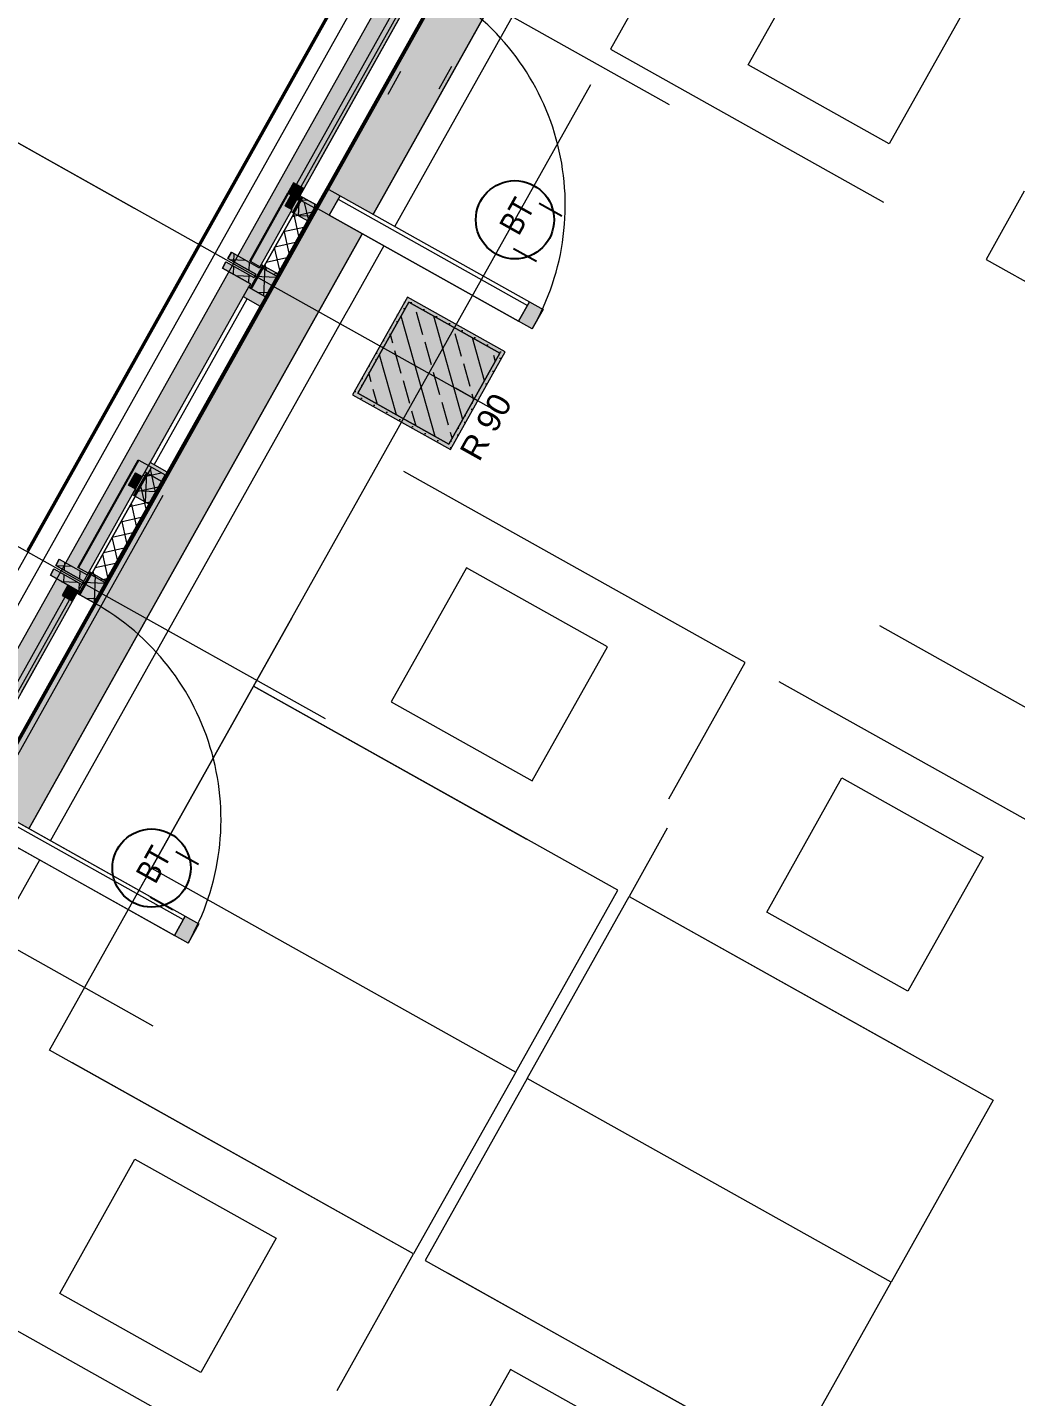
# Model space of a CAD drawing. Header units: metres. Extents: x -36 to 59, y 39 to 183.
# Drawn here: x -10.52 to -6.73, y 137.83 to 143.08 of the extents above; entities that cross this region are included whole.
import ezdxf

# ---------------------------------------------------------------- set-up
doc = ezdxf.new("R2010")
doc.units = ezdxf.units.M
doc.header["$MEASUREMENT"] = 0
for name, pattern in [('Achse', [0.0023, 0.0015, -0.0008]), ('Punktlinie', [0.0035, 0, -0.0035]), ('Strichlinie_ eng', [0.0023, 0.0015, -0.0008]), ('Strichpunktlinie', [0.006703, 0.003528, -0.001764, 0, -0.001411]), ('Wipeout_Contour', [1, 0, -1])]:
    doc.linetypes.add(name, pattern=pattern)
for name, color, linetype in [('00  Raster', 7, 'Continuous'), ('00  Raster Ausbau', 7, 'Continuous'), ('10  Decken', 7, 'Continuous'), ('10  Fassade', 7, 'Continuous'), ('10  Fassade_Deckschraffur', 7, 'Continuous'), ('10  Fassade_Schnittschraffur', 7, 'Continuous'), ('10  Stützen', 7, 'Continuous'), ('10  Stützen_Schnittschraffur', 7, 'Continuous'), ('10  Wand Massiv_Deckschraffur', 7, 'Continuous'), ('10  Wand Massiv_Fenster', 7, 'Continuous'), ('20  Absturzsicherung', 7, 'Continuous'), ('20  Möbel', 7, 'Continuous'), ('20  TGA - Revi+BT', 7, 'Continuous'), ('40  Text Brandschutz', 7, 'Continuous'), ('Neubau_20  Boden Aufbauten', 7, 'Continuous'), ('Neubau_20  Decke Abhangdecke', 7, 'Continuous'), ('Neubau_20  Möbel', 7, 'Continuous'), ('Neubau_20  TGA - Revi+BT', 7, 'Continuous')]:
    doc.layers.add(name, color=color, linetype=linetype)
doc.styles.add('ERSTELLTER_STIL_1', font='')
doc.styles.add('ERSTELLTER_STIL_3', font='')
doc.styles.get('ERSTELLTER_STIL_1').set_extended_font_data('Arial')
doc.styles.get('ERSTELLTER_STIL_3').set_extended_font_data('Arial Narrow')
pattern_1 = [(102.605446, (0, 0), (0.048794801, 0.0109118), []), (192.605446, (0, 0), (-0.0109118, 0.048794801), [])]
pattern_2 = [(87.605446, (0, 0), (-0.059947608, 0.002506841), []), (177.605446, (0, 0), (0.002506841, 0.059947608), [])]

msp = doc.modelspace()

# ---------------------------------------------------------------- linework, layer by layer
at = {"layer": 'Neubau_20  Boden Aufbauten', "color": 7, "linetype": 'Continuous', "lineweight": 13, "ltscale": 1000, "flags": 128}
msp.add_lwpolyline([(-8.3577, 128.9862), (-8.096, 128.8395), (7.1144, 155.9862), (4.0389, 157.7094), (4.6255, 158.7563), (1.6945, 160.3985), (1.6556, 160.3291), (1.3067, 160.5246), (1.3908, 160.6747), (1.1415, 160.8144), (-12.0312, 137.3031), (-11.7825, 137.1637), (-11.7642, 137.1964), (-5.6705, 133.7822)], close=True, dxfattribs=at)

# ---------------------------------------------------------------- next in the draw order: wipeouts: each hides what was drawn before it
at = {"color": 254, "linetype": 'Wipeout_Contour', "lineweight": 0, "ltscale": 578.896248}
msp.add_wipeout([(1.5068, 161.8649), (-18.3925, 126.3498), (-18.2219, 126.2542), (1.6769, 161.7686)], dxfattribs=at).dxf.layer = '10  Fassade_Deckschraffur'

# ---------------------------------------------------------------- next in the draw order: wipeouts: each hides what was drawn before it
at = {"color": 254, "linetype": 'Wipeout_Contour', "lineweight": 0, "ltscale": 579.75037}
msp.add_wipeout([(1.2236, 162.0253), (-18.6764, 126.5088), (-18.6188, 126.4766), (1.2811, 161.9927)], dxfattribs=at).dxf.layer = '10  Fassade_Deckschraffur'

# ---------------------------------------------------------------- next in the draw order: wipeouts: each hides what was drawn before it
at = {"color": 254, "linetype": 'Wipeout_Contour', "lineweight": 0, "ltscale": 579.478914}
msp.add_wipeout([(-18.4602, 126.3877), (1.4393, 161.9032), (1.2811, 161.9927), (-18.6188, 126.4766)], dxfattribs=at).dxf.layer = '10  Fassade_Deckschraffur'

# ---------------------------------------------------------------- next in the draw order: wipeouts: each hides what was drawn before it
at = {"color": 254, "linetype": 'Wipeout_Contour', "lineweight": 0, "ltscale": 579.276268}
msp.add_wipeout([(1.4393, 161.9032), (-18.4602, 126.3877), (-18.4575, 126.3862), (1.4419, 161.9017)], dxfattribs=at).dxf.layer = '10  Fassade_Deckschraffur'

# ---------------------------------------------------------------- next in the draw order: wipeouts: each hides what was drawn before it
at = {"color": 254, "linetype": 'Wipeout_Contour', "lineweight": 0, "ltscale": 579.199343}
msp.add_wipeout([(1.4446, 161.9001), (-18.4548, 126.3847), (-18.4016, 126.3549), (1.4977, 161.8701)], dxfattribs=at).dxf.layer = '10  Fassade_Deckschraffur'

# ---------------------------------------------------------------- next in the draw order: wipeouts: each hides what was drawn before it
at = {"color": 254, "linetype": 'Wipeout_Contour', "lineweight": 0, "ltscale": 579.127053}
msp.add_wipeout([(-18.3972, 126.3524), (1.5021, 161.8676), (1.4977, 161.8701), (-18.4016, 126.3549)], dxfattribs=at).dxf.layer = '10  Fassade_Deckschraffur'

# ---------------------------------------------------------------- next in the draw order: wipeouts: each hides what was drawn before it
at = {"color": 254, "linetype": 'Wipeout_Contour', "lineweight": 0, "ltscale": 579.115676}
msp.add_wipeout([(1.5021, 161.8676), (-18.3972, 126.3524), (-18.3925, 126.3498), (1.5068, 161.8649)], dxfattribs=at).dxf.layer = '10  Fassade_Deckschraffur'

# ---------------------------------------------------------------- next in the draw order: hatches: boundary and pattern name
at = {"layer": '10  Wand Massiv_Deckschraffur', "linetype": 'Continuous', "lineweight": 0, "true_color": 0xffffff}
msp.add_hatch(color=7, dxfattribs=at).paths.add_polyline_path([(-18.2218, 126.2542), (1.677, 161.7686), (1.3506, 161.9533), (-18.549, 126.4375)])

# ---------------------------------------------------------------- next in the draw order: linework, layer by layer
at = {"layer": '10  Decken', "color": 7, "linetype": 'Punktlinie', "lineweight": 13, "ltscale": 1000, "flags": 128}
msp.add_lwpolyline([(1.6639, 161.776), (-18.7726, 125.3019), (-16.6353, 124.1043), (-21.0101, 116.2964), (-22.973, 117.3962), (-23.0952, 117.1781), (-10.2099, 109.9585), (-9.9704, 110.3859), (-3.4571, 122.0106), (-0.8442, 120.5466), (0.5391, 119.7715)], dxfattribs=at)
at = {"layer": '10  Fassade', "color": 7, "linetype": 'Strichpunktlinie', "lineweight": 13, "ltscale": 1000}
msp.add_line((-18.3745, 126.3397), (1.5247, 161.8548), dxfattribs=at)
at = {"layer": '10  Fassade', "color": 7, "linetype": 'Continuous', "lineweight": 13, "ltscale": 1000}
for p, q in [((-9.7378, 142.2194), (-9.7513, 142.1954)), ((-9.7586, 142.1824), (-9.7721, 142.1584)), ((-9.7586, 142.1824), (-9.6517, 142.1225)), ((-10.1059, 141.3734), (-10.1323, 141.3262)), ((-10.4185, 141.0046), (-10.4319, 140.9806)), ((-10.4185, 141.0046), (-10.3116, 140.9447)), ((-10.3977, 141.0417), (-10.4112, 141.0177))]:
    msp.add_line(p, q, dxfattribs=at)
at = {"layer": '10  Fassade', "color": 7, "linetype": 'Continuous', "lineweight": 18, "ltscale": 1000, "flags": 128}
for points in [[(-18.6764, 126.5088), (1.2236, 162.0253)], [(-18.6188, 126.4766), (1.2811, 161.9927)], [(-18.4602, 126.3877), (1.4393, 161.9032)], [(-18.4575, 126.3862), (1.4419, 161.9017)], [(-18.4548, 126.3847), (1.4446, 161.9001)], [(-18.4016, 126.3549), (1.4977, 161.8701)], [(-18.3972, 126.3524), (1.5021, 161.8676)], [(-18.3925, 126.3498), (1.5068, 161.8649)], [(-18.2219, 126.2542), (1.6769, 161.7686)]]:
    msp.add_lwpolyline(points, dxfattribs=at)
at = {"layer": '10  Fassade', "color": 7, "linetype": 'Strichlinie_ eng', "lineweight": 18, "ltscale": 1000, "flags": 128}
for points in [[(1.4333, 161.9065), (1.0653, 161.2497), (0.9101, 160.9727), (0.4643, 160.1771), (0.2502, 159.795), (-0.2545, 158.8942), (-0.4097, 158.6172), (-0.8555, 157.8216), (-1.0696, 157.4395), (-1.5743, 156.5388), (-1.7294, 156.2618), (-2.1752, 155.4662), (-2.3893, 155.0841), (-2.894, 154.1833), (-3.0492, 153.9063), (-3.495, 153.1107), (-3.7091, 152.7286), (-4.2138, 151.8278), (-4.369, 151.5509), (-4.8148, 150.7552), (-5.0289, 150.3731), (-5.5336, 149.4724), (-5.6888, 149.1954), (-6.1346, 148.3998), (-6.3487, 148.0177), (-6.8533, 147.1169), (-7.0085, 146.8399), (-7.4543, 146.0443), (-7.6684, 145.6622), (-8.1731, 144.7615), (-8.3283, 144.4845), (-8.7741, 143.6889), (-8.9882, 143.3067), (-9.4929, 142.406), (-9.6481, 142.129), (-10.0939, 141.3334), (-10.308, 140.9513), (-10.8127, 140.0505), (-10.9679, 139.7736), (-11.4136, 138.9779), (-11.6277, 138.5958), (-12.1324, 137.6951), (-12.2876, 137.4181), (-12.7334, 136.6225), (-12.9475, 136.2404), (-13.4522, 135.3396), (-13.6074, 135.0626), (-14.0532, 134.267), (-14.2673, 133.8849), (-14.772, 132.9842), (-14.9272, 132.7072), (-15.373, 131.9115), (-15.5871, 131.5294), (-16.0917, 130.6287), (-16.2469, 130.3517), (-16.6927, 129.5561), (-16.9068, 129.174), (-17.4115, 128.2732), (-17.5667, 127.9962), (-18.0125, 127.2006), (-18.4661, 126.391)], [(1.4986, 161.8696), (1.1307, 161.213), (0.9755, 160.9361), (0.5297, 160.1404), (0.3156, 159.7583), (-0.189, 158.8576), (-0.3442, 158.5806), (-0.79, 157.785), (-1.0041, 157.4029), (-1.5088, 156.5021), (-1.664, 156.2251), (-2.1098, 155.4295), (-2.3239, 155.0474), (-2.8286, 154.1467), (-2.9838, 153.8697), (-3.4296, 153.074), (-3.6437, 152.6919), (-4.1484, 151.7912), (-4.3036, 151.5142), (-4.7494, 150.7186), (-4.9634, 150.3365), (-5.4681, 149.4357), (-5.6233, 149.1587), (-6.0691, 148.3631), (-6.2832, 147.981), (-6.7879, 147.0803), (-6.9431, 146.8033), (-7.3889, 146.0077), (-7.603, 145.6255), (-8.1077, 144.7248), (-8.2629, 144.4478), (-8.7087, 143.6522), (-8.9228, 143.2701), (-9.4275, 142.3693), (-9.5827, 142.0924), (-10.0284, 141.2967), (-10.2425, 140.9146), (-10.7472, 140.0139), (-10.9024, 139.7369), (-11.3482, 138.9413), (-11.5623, 138.5592), (-12.067, 137.6584), (-12.2222, 137.3814), (-12.668, 136.5858), (-12.8821, 136.2037), (-13.3868, 135.303), (-13.542, 135.026), (-13.9878, 134.2303), (-14.2019, 133.8482), (-14.7065, 132.9475), (-14.8617, 132.6705), (-15.3075, 131.8749), (-15.5216, 131.4928), (-16.0263, 130.592), (-16.1815, 130.315), (-16.6273, 129.5194), (-16.8414, 129.1373), (-17.3461, 128.2366), (-17.5013, 127.9596), (-17.9471, 127.164), (-18.4007, 126.3544)], [(-9.532, 142.3975), (-9.5085, 142.4394)], [(-9.5085, 142.4394), (-9.4824, 142.4248)], [(-9.5058, 142.3829), (-9.532, 142.3975)], [(-9.7513, 142.1954), (-9.7378, 142.2194)], [(-9.7378, 142.2194), (-9.631, 142.1596)], [(-9.7721, 142.1584), (-9.7586, 142.1824)], [(-9.6652, 142.0985), (-9.7721, 142.1584)], [(-9.7586, 142.1824), (-9.6517, 142.1225)], [(-9.6444, 142.1356), (-9.7513, 142.1954)], [(-10.1323, 141.3262), (-10.1059, 141.3734)], [(-10.1059, 141.3734), (-10.0797, 141.3587)], [(-10.1061, 141.3116), (-10.1323, 141.3262)], [(-10.4319, 140.9806), (-10.4185, 141.0046)], [(-10.4185, 141.0046), (-10.3116, 140.9447)], [(-10.4112, 141.0177), (-10.3977, 141.0417)], [(-10.3043, 140.9578), (-10.4112, 141.0177)], [(-10.3977, 141.0417), (-10.2909, 140.9818)], [(-10.3251, 140.9208), (-10.4319, 140.9806)]]:
    msp.add_lwpolyline(points, dxfattribs=at)
at = {"layer": '10  Wand Massiv_Fenster', "color": 7, "linetype": 'Continuous', "lineweight": 13, "ltscale": 1000}
for p, q in [((1.3506, 161.9533), (-18.549, 126.4375)), ((1.677, 161.7686), (-18.2218, 126.2542))]:
    msp.add_line(p, q, dxfattribs=at)
at = {"layer": '20  Möbel', "color": 253, "linetype": 'Strichlinie_ eng', "lineweight": 18, "ltscale": 1000, "true_color": 0x9f9f9f, "flags": 128}
for points in [[(-6.3995, 143.0885), (-7.7954, 143.8706), (-8.2842, 142.9982), (-6.8883, 142.2162)], [(-4.9601, 142.282), (-6.3559, 143.0641), (-6.8447, 142.1917), (-5.4489, 141.4096)], [(-6.3287, 139.8393), (-7.7246, 140.6214), (-8.2134, 139.749), (-6.8175, 138.9669)], [(-9.0391, 138.3776), (-10.4349, 139.1597), (-10.9237, 138.2873), (-9.5279, 137.5052)], [(-7.5996, 137.5711), (-8.9954, 138.3532), (-9.4843, 137.4808), (-8.0884, 136.6987)]]:
    msp.add_lwpolyline(points, close=True, dxfattribs=at)
at = {"layer": 'Neubau_20  Decke Abhangdecke', "color": 7, "linetype": 'Continuous', "lineweight": 13, "ltscale": 1000, "flags": 128}
msp.add_lwpolyline([(6.8155, 157.5292), (1.7076, 160.3912), (1.6599, 160.3061), (1.2848, 160.5163), (1.3777, 160.6821), (1.225, 160.7676), (-9.2843, 142.0111), (-9.3026, 141.9784), (-11.9299, 137.2893)], dxfattribs=at)
msp.add_lwpolyline([(-8.904, 141.4828), (-9.2529, 141.6784), (-9.0574, 142.0273), (-8.7085, 141.8318)], close=True, dxfattribs=at)
at = {"layer": 'Neubau_20  Möbel', "color": 7, "linetype": 'Continuous', "lineweight": 13, "ltscale": 1000, "flags": 128}
for points in [[(-7.4681, 143.4523), (-6.9272, 143.1492), (-7.2156, 142.6345), (-7.7565, 142.9376)], [(-9.1251, 140.4949), (-8.5842, 140.1918), (-8.2959, 140.7065), (-8.8367, 141.0096)], [(-7.1448, 139.3853), (-7.6857, 139.6883), (-7.3973, 140.2031), (-6.8564, 139.9)], [(-7.2086, 138.269), (-8.6044, 139.0511), (-8.2134, 139.749), (-6.8175, 138.9669)], [(-7.2086, 138.269), (-8.6044, 139.0511), (-8.9954, 138.3532), (-7.5996, 137.5711)], [(-10.1076, 138.7414), (-9.5667, 138.4383), (-9.8551, 137.9236), (-10.396, 138.2266)], [(-8.1273, 137.6318), (-8.6682, 137.9348), (-8.9566, 137.4201), (-8.4157, 137.1171)]]:
    msp.add_lwpolyline(points, close=True, dxfattribs=at)
at = {"layer": 'Neubau_20  TGA - Revi+BT', "color": 1, "linetype": 'Continuous', "lineweight": 25, "ltscale": 1000}
msp.add_line((-8.471, 142.3579), (-8.5583, 142.4067), dxfattribs=at)

# ---------------------------------------------------------------- next in the draw order: texts
at = {"layer": '40  Text Brandschutz', "color": 7, "linetype": 'Continuous', "lineweight": 13, "insert": (-8.8667, 141.4562), "char_height": 0.09, "attachment_point": 1, "rotation": 60.738, "style": 'ERSTELLTER_STIL_1'}
msp.add_mtext('\\A1;{\\pql;\\pt0,1;\\fArial|b0|i0|c0|p38;R 90\\fArial|b0|i0|c0|p38;\\fArial|b0|i0|c0|p38;\\fArial|b0|i0|c0|p38;\\fArial|b0|i0|c0|p38;\\fArial|b0|i0|c0|p38;\\fArial|b0|i0|c0|p38;\\fArial|b0|i0|c0|p38;\\fArial|b0|i0|c0|p38;\\fArial|b0|i0|c0|p38;\\fArial|b0|i0|c0|p38;\\fArial|b0|i0|c0|p38;\\fArial|b0|i0|c0|p38;\\fArial|b0|i0|c0|p38;\\fArial|b0|i0|c0|p38;\\fArial|b0|i0|c0|p38;\\fArial|b0|i0|c0|p38;\\fArial|b0|i0|c0|p38;\\fArial|b0|i0|c0|p38;\\fArial|b0|i0|c0|p38;\\fArial|b0|i0|c0|p38;\\fArial|b0|i0|c0|p38;\\fArial|b0|i0|c0|p38;\\fArial|b0|i0|c0|p38;\\fArial|b0|i0|c0|p38;\\fArial|b0|i0|c0|p38;\\fArial|b0|i0|c0|p38;\\fArial|b0|i0|c0|p38;\\fArial|b0|i0|c0|p38;\\fArial|b0|i0|c0|p38;\\fArial|b0|i0|c0|p38;\\fArial|b0|i0|c0|p38;\\fArial|b0|i0|c0|p38;\\fArial|b0|i0|c0|p38;\\fArial|b0|i0|c0|p38;\\fArial|b0|i0|c0|p38;\\fArial|b0|i0|c0|p38;\\fArial|b0|i0|c0|p38;\\fArial|b0|i0|c0|p38;\\fArial|b0|i0|c0|p38;\\fArial|b0|i0|c0|p38;\\fArial|b0|i0|c0|p38;\\fArial|b0|i0|c0|p38;\\fArial|b0|i0|c0|p38;\\fArial|b0|i0|c0|p38;\\fArial|b0|i0|c0|p38;\\fArial|b0|i0|c0|p38;\\fArial|b0|i0|c0|p38;}', dxfattribs=at)

# ---------------------------------------------------------------- next in the draw order: wipeouts: each hides what was drawn before it
at = {"color": 254, "linetype": 'Wipeout_Contour', "lineweight": 0, "ltscale": 570.30207}
msp.add_wipeout([(-9.6236, 142.1726), (-9.5582, 142.136), (-9.4443, 142.3392), (-9.5098, 142.3759)], dxfattribs=at).dxf.layer = '10  Fassade_Deckschraffur'
at = {"color": 254, "linetype": 'Wipeout_Contour', "lineweight": 0, "ltscale": 568.218968}
msp.add_wipeout([(-10.0694, 141.377), (-10.004, 141.3404), (-9.6071, 142.0487), (-9.6725, 142.0854)], dxfattribs=at).dxf.layer = '10  Fassade_Deckschraffur'
at = {"color": 254, "linetype": 'Wipeout_Contour', "lineweight": 0, "ltscale": 565.961437}
msp.add_wipeout([(-10.2835, 140.9949), (-10.2181, 140.9582), (-10.0529, 141.2531), (-10.1183, 141.2898)], dxfattribs=at).dxf.layer = '10  Fassade_Deckschraffur'
at = {"color": 254, "linetype": 'Wipeout_Contour', "lineweight": 0, "ltscale": 563.491927}
msp.add_wipeout([(-10.7958, 140.0806), (-10.7304, 140.044), (-10.2645, 140.8754), (-10.33, 140.912)], dxfattribs=at).dxf.layer = '10  Fassade_Deckschraffur'

# ---------------------------------------------------------------- next in the draw order: hatches: boundary and pattern name
at = {"layer": '10  Fassade', "linetype": 'Continuous', "lineweight": 0, "true_color": 0xffffff}
for points in [[(-9.6678, 142.1859), (-9.6652, 142.1844), (-9.519, 142.4453), (-9.5216, 142.4468)], [(-10.3265, 141.0104), (-10.3238, 141.0089), (-10.0924, 141.422), (-10.095, 141.4234)], [(-10.2235, 140.9527), (-10.2218, 140.9517), (-9.9903, 141.3648), (-9.9921, 141.3658)]]:
    msp.add_hatch(color=7, dxfattribs=at).paths.add_polyline_path(points)
at = {"layer": '10  Fassade', "linetype": 'Continuous', "lineweight": 13, "true_color": 0x000100}
h = msp.add_hatch(dxfattribs=at)
h.set_pattern_fill('Dämmung__hart_2_0002', color=98, style=0, pattern_type=2)
h.set_pattern_definition(pattern_1)
h.paths.add_polyline_path([(-10.2759, 140.982), (-10.2235, 140.9527), (-9.9921, 141.3658), (-10.0444, 141.3951)])
at = {"layer": '10  Fassade_Schnittschraffur', "linetype": 'Continuous', "lineweight": 0, "true_color": 0xffffff}
for points in [[(-9.7378, 142.2194), (-9.7513, 142.1954), (-9.6444, 142.1356), (-9.631, 142.1596)], [(-9.7721, 142.1584), (-9.6652, 142.0985), (-9.6517, 142.1225), (-9.7586, 142.1824)], [(-10.1059, 141.3734), (-10.1323, 141.3262), (-10.1061, 141.3116), (-10.0797, 141.3587)], [(-10.4319, 140.9806), (-10.3251, 140.9208), (-10.3116, 140.9447), (-10.4185, 141.0046)], [(-10.2909, 140.9818), (-10.3977, 141.0417), (-10.4112, 141.0177), (-10.3043, 140.9578)], [(-10.3043, 140.9578), (-10.308, 140.9513), (-10.3116, 140.9447), (-10.3251, 140.9208), (-10.33, 140.912), (-10.2645, 140.8754), (-10.2181, 140.9582), (-10.2835, 140.9949)], [(-10.3301, 140.9119), (-10.2646, 140.8752), (-10.33, 140.912)]]:
    msp.add_hatch(color=7, dxfattribs=at).paths.add_polyline_path(points)
at = {"layer": '10  Fassade_Schnittschraffur', "linetype": 'Continuous', "lineweight": 13, "true_color": 0x000100}
h = msp.add_hatch(dxfattribs=at)
h.set_pattern_fill('Dämmung__hart_1_0002', color=98, style=0, pattern_type=2)
h.set_pattern_definition(pattern_2)
h.paths.add_polyline_path([(-9.7378, 142.2194), (-9.7513, 142.1954), (-9.6444, 142.1356), (-9.631, 142.1596)])
h = msp.add_hatch(dxfattribs=at)
h.set_pattern_fill('Dämmung__hart_1_0002', color=98, style=0, pattern_type=2)
h.set_pattern_definition(pattern_2)
h.paths.add_polyline_path([(-9.7721, 142.1584), (-9.6652, 142.0985), (-9.6517, 142.1225), (-9.7586, 142.1824)])
h = msp.add_hatch(dxfattribs=at)
h.set_pattern_fill('Dämmung__hart_1_0002', color=98, style=0, pattern_type=2)
h.set_pattern_definition(pattern_2)
h.paths.add_polyline_path([(-10.1059, 141.3734), (-10.1323, 141.3262), (-10.1061, 141.3116), (-10.0797, 141.3587)])
h = msp.add_hatch(dxfattribs=at)
h.set_pattern_fill('Dämmung__hart_1_0002', color=98, style=0, pattern_type=2)
h.set_pattern_definition(pattern_2)
h.paths.add_polyline_path([(-10.4319, 140.9806), (-10.3251, 140.9208), (-10.3116, 140.9447), (-10.4185, 141.0046)])
h = msp.add_hatch(dxfattribs=at)
h.set_pattern_fill('Dämmung__hart_1_0002', color=98, style=0, pattern_type=2)
h.set_pattern_definition(pattern_2)
h.paths.add_polyline_path([(-10.2909, 140.9818), (-10.3977, 141.0417), (-10.4112, 141.0177), (-10.3043, 140.9578)])
h = msp.add_hatch(dxfattribs=at)
h.set_pattern_fill('Dämmung__hart_1_0002', color=98, style=0, pattern_type=2)
h.set_pattern_definition(pattern_2)
h.paths.add_polyline_path([(-10.3043, 140.9578), (-10.308, 140.9513), (-10.3116, 140.9447), (-10.3251, 140.9208), (-10.33, 140.912), (-10.2645, 140.8754), (-10.2181, 140.9582), (-10.2835, 140.9949)])
at = {"layer": '20  Absturzsicherung', "linetype": 'Continuous', "lineweight": 0, "true_color": 0xffffff}
msp.add_hatch(color=7, dxfattribs=at).paths.add_polyline_path([(-10.3863, 140.9035), (-10.3471, 140.8815), (-10.3251, 140.9208), (-10.3643, 140.9427)])

# ---------------------------------------------------------------- next in the draw order: linework, layer by layer
at = {"layer": '00  Raster Ausbau', "color": 9, "linetype": 'Achse', "lineweight": 18, "ltscale": 1000}
msp.add_line((-10.2513, 140.9195), (-9.3789, 140.4307), dxfattribs=at)
at = {"layer": '10  Fassade', "color": 7, "linetype": 'Continuous', "lineweight": 13, "ltscale": 1000}
for p, q in [((-9.5085, 142.4394), (-9.532, 142.3975)), ((-9.532, 142.3975), (-9.5058, 142.3829)), ((-9.5058, 142.3829), (-9.5098, 142.3759)), ((-9.7378, 142.2194), (-9.631, 142.1596)), ((-9.7721, 142.1584), (-9.6652, 142.0985)), ((-9.7513, 142.1954), (-9.6444, 142.1356)), ((-9.6236, 142.1726), (-9.631, 142.1596)), ((-9.6236, 142.1726), (-9.5582, 142.136)), ((-9.6652, 142.0985), (-9.6725, 142.0854)), ((-9.6444, 142.1356), (-9.6517, 142.1225)), ((-10.1059, 141.3734), (-10.0797, 141.3587)), ((-10.1323, 141.3262), (-10.1061, 141.3116)), ((-10.1061, 141.3116), (-10.1183, 141.2898)), ((-10.004, 141.3404), (-10.0529, 141.2531)), ((-10.1183, 141.2898), (-10.0529, 141.2531)), ((-10.4112, 141.0177), (-10.3043, 140.9578)), ((-10.3977, 141.0417), (-10.2909, 140.9818)), ((-10.2835, 140.9949), (-10.2909, 140.9818)), ((-10.2835, 140.9949), (-10.2181, 140.9582)), ((-10.4319, 140.9806), (-10.3251, 140.9208)), ((-10.2181, 140.9582), (-10.2645, 140.8754)), ((-10.3251, 140.9208), (-10.33, 140.912)), ((-10.33, 140.912), (-10.2645, 140.8754))]:
    msp.add_line(p, q, dxfattribs=at)
at = {"layer": '10  Fassade', "color": 7, "linetype": 'Continuous', "lineweight": 18, "ltscale": 1000, "flags": 128}
for points in [[(-9.6678, 142.1859), (-9.5216, 142.4468), (-9.519, 142.4453), (-9.6652, 142.1844)], [(-10.3265, 141.0104), (-10.095, 141.4234), (-10.0924, 141.422), (-10.3238, 141.0089)], [(-10.3238, 141.0089), (-10.0924, 141.422), (-10.0444, 141.3951), (-10.2759, 140.982)], [(-10.2759, 140.982), (-10.0444, 141.3951), (-9.9921, 141.3658), (-10.2235, 140.9527)], [(-10.2235, 140.9527), (-9.9921, 141.3658), (-9.9903, 141.3648), (-10.2218, 140.9517)], [(-10.33, 140.912), (-10.2646, 140.8752)]]:
    msp.add_lwpolyline(points, close=True, dxfattribs=at)
for points in [[(-9.5098, 142.3759), (-9.6236, 142.1726)], [(-9.4443, 142.3392), (-9.5582, 142.136)], [(-9.6725, 142.0854), (-10.0694, 141.377)], [(-9.6071, 142.0487), (-10.004, 141.3404)], [(-10.1183, 141.2898), (-10.2835, 140.9949)], [(-10.0529, 141.2531), (-10.2181, 140.9582)], [(-10.33, 140.912), (-10.7958, 140.0806)], [(-10.2645, 140.8754), (-10.7304, 140.044)]]:
    msp.add_lwpolyline(points, dxfattribs=at)
at = {"layer": '10  Fassade', "color": 7, "linetype": 'Continuous', "lineweight": 13, "ltscale": 1000, "flags": 128}
msp.add_lwpolyline([(-10.3043, 140.9578), (-10.308, 140.9513), (-10.3116, 140.9447)], dxfattribs=at)
at = {"layer": '20  Absturzsicherung', "color": 7, "linetype": 'Continuous', "lineweight": 18, "ltscale": 1000, "flags": 128}
msp.add_lwpolyline([(-10.3863, 140.9035), (-10.3471, 140.8815), (-10.3251, 140.9208), (-10.3643, 140.9427)], close=True, dxfattribs=at)

# ---------------------------------------------------------------- next in the draw order: wipeouts: each hides what was drawn before it
at = {"color": 254, "linetype": 'Wipeout_Contour', "lineweight": 0, "ltscale": 572.523876}
msp.add_wipeout([(-9.476, 142.4361), (-9.4106, 142.3994), (-8.9448, 143.2308), (-9.0102, 143.2675)], dxfattribs=at).dxf.layer = '10  Fassade_Deckschraffur'

# ---------------------------------------------------------------- next in the draw order: hatches: boundary and pattern name
at = {"layer": '10  Fassade', "linetype": 'Continuous', "lineweight": 13, "true_color": 0x000100}
h = msp.add_hatch(dxfattribs=at)
h.set_pattern_fill('Dämmung__hart_2_0002', color=98, style=0, pattern_type=2)
h.set_pattern_definition(pattern_1)
h.paths.add_polyline_path([(-9.6172, 142.1576), (-9.5648, 142.1282), (-9.4187, 142.3891), (-9.471, 142.4184)])
at = {"layer": '10  Fassade', "linetype": 'Continuous', "lineweight": 0, "true_color": 0xffffff}
msp.add_hatch(color=7, dxfattribs=at).paths.add_polyline_path([(-9.5648, 142.1282), (-9.5631, 142.1273), (-9.4169, 142.3881), (-9.4187, 142.3891)])
at = {"layer": '10  Fassade_Schnittschraffur', "linetype": 'Continuous', "lineweight": 0, "true_color": 0xffffff}
for points in [[(-9.4824, 142.4248), (-9.5085, 142.4394), (-9.532, 142.3975), (-9.5058, 142.3829)], [(-9.476, 142.4361), (-9.4824, 142.4248), (-9.5058, 142.3829), (-9.5098, 142.3759), (-9.4443, 142.3392), (-9.4106, 142.3994)], [(-9.476, 142.4361), (-9.4106, 142.3994), (-9.4759, 142.4363)]]:
    msp.add_hatch(color=7, dxfattribs=at).paths.add_polyline_path(points)
at = {"layer": '10  Fassade_Schnittschraffur', "linetype": 'Continuous', "lineweight": 13, "true_color": 0x000100}
h = msp.add_hatch(dxfattribs=at)
h.set_pattern_fill('Dämmung__hart_1_0002', color=98, style=0, pattern_type=2)
h.set_pattern_definition(pattern_2)
h.paths.add_polyline_path([(-9.4824, 142.4248), (-9.5085, 142.4394), (-9.532, 142.3975), (-9.5058, 142.3829)])
h = msp.add_hatch(dxfattribs=at)
h.set_pattern_fill('Dämmung__hart_1_0002', color=98, style=0, pattern_type=2)
h.set_pattern_definition(pattern_2)
h.paths.add_polyline_path([(-9.476, 142.4361), (-9.4824, 142.4248), (-9.5058, 142.3829), (-9.5098, 142.3759), (-9.4443, 142.3392), (-9.4106, 142.3994)])

# ---------------------------------------------------------------- next in the draw order: linework, layer by layer
at = {"layer": '00  Raster Ausbau', "color": 9, "linetype": 'Achse', "lineweight": 18, "ltscale": 1000}
msp.add_line((-8.9315, 143.275), (-8.0591, 142.7862), dxfattribs=at)
at = {"layer": '10  Fassade', "color": 7, "linetype": 'Continuous', "lineweight": 13, "ltscale": 1000}
for p, q in [((-9.5085, 142.4394), (-9.4824, 142.4248)), ((-9.476, 142.4361), (-9.4824, 142.4248)), ((-9.476, 142.4361), (-9.4106, 142.3994)), ((-9.5098, 142.3759), (-9.4443, 142.3392)), ((-9.4106, 142.3994), (-9.4443, 142.3392))]:
    msp.add_line(p, q, dxfattribs=at)
at = {"layer": '10  Fassade', "color": 7, "linetype": 'Continuous', "lineweight": 18, "ltscale": 1000, "flags": 128}
for points in [[(-9.0102, 143.2675), (-9.476, 142.4361)], [(-8.9448, 143.2308), (-9.4106, 142.3994)]]:
    msp.add_lwpolyline(points, dxfattribs=at)
for points in [[(-9.6652, 142.1844), (-9.519, 142.4453), (-9.471, 142.4184), (-9.6172, 142.1576)], [(-9.6172, 142.1576), (-9.471, 142.4184), (-9.4187, 142.3891), (-9.5648, 142.1282)], [(-9.4106, 142.3994), (-9.4759, 142.4363)], [(-9.5648, 142.1282), (-9.4187, 142.3891), (-9.4169, 142.3881), (-9.5631, 142.1273)]]:
    msp.add_lwpolyline(points, close=True, dxfattribs=at)

# ---------------------------------------------------------------- next in the draw order: wipeouts: each hides what was drawn before it
at = {"color": 254, "linetype": 'Wipeout_Contour', "lineweight": 0, "ltscale": 568.218774}
msp.add_wipeout([(-10.0493, 141.413), (-9.9839, 141.3763), (-9.6272, 142.0128), (-9.6927, 142.0495)], dxfattribs=at).dxf.layer = '10  Fassade_Deckschraffur'
at = {"color": 254, "linetype": 'Wipeout_Contour', "lineweight": 0, "ltscale": 560.879132}
msp.add_wipeout([(-10.6413, 140.0803), (-10.6828, 140.0061), (-9.9565, 139.5991), (-9.9149, 139.6733)], dxfattribs=at).dxf.layer = '10  Fassade_Schnittschraffur'

# ---------------------------------------------------------------- next in the draw order: hatches: boundary and pattern name
at = {"layer": '10  Fassade_Schnittschraffur', "linetype": 'Continuous', "lineweight": 0, "true_color": 0xffffff}
for points in [[(-9.6236, 142.1726), (-9.631, 142.1596), (-9.6444, 142.1356), (-9.6517, 142.1225), (-9.6652, 142.0985), (-9.6725, 142.0854), (-9.6071, 142.0487), (-9.5582, 142.136)], [(-9.6726, 142.0852), (-9.6927, 142.0495), (-9.6272, 142.0128), (-9.6072, 142.0486)], [(-9.6726, 142.0852), (-9.6072, 142.0486), (-9.6725, 142.0854)], [(-10.0039, 141.3405), (-9.9839, 141.3763), (-10.0493, 141.413), (-10.0693, 141.3772)], [(-10.0694, 141.377), (-10.0797, 141.3587), (-10.1061, 141.3116), (-10.1183, 141.2898), (-10.0529, 141.2531), (-10.004, 141.3404)], [(-10.0694, 141.377), (-10.004, 141.3404), (-10.0693, 141.3772)], [(-9.9149, 139.6733), (-9.9565, 139.5991), (-9.9041, 139.5698), (-9.8626, 139.6439)]]:
    msp.add_hatch(color=7, dxfattribs=at).paths.add_polyline_path(points)
at = {"layer": '10  Fassade_Schnittschraffur', "linetype": 'Continuous', "lineweight": 13, "true_color": 0x000100}
h = msp.add_hatch(dxfattribs=at)
h.set_pattern_fill('Dämmung__hart_1_0002', color=98, style=0, pattern_type=2)
h.set_pattern_definition(pattern_2)
h.paths.add_polyline_path([(-9.6236, 142.1726), (-9.631, 142.1596), (-9.6444, 142.1356), (-9.6517, 142.1225), (-9.6652, 142.0985), (-9.6725, 142.0854), (-9.6071, 142.0487), (-9.5582, 142.136)])
h = msp.add_hatch(dxfattribs=at)
h.set_pattern_fill('Dämmung__hart_1_0002', color=98, style=0, pattern_type=2)
h.set_pattern_definition(pattern_2)
h.paths.add_polyline_path([(-10.0694, 141.377), (-10.0797, 141.3587), (-10.1061, 141.3116), (-10.1183, 141.2898), (-10.0529, 141.2531), (-10.004, 141.3404)])
at = {"layer": '20  Absturzsicherung', "linetype": 'Continuous', "lineweight": 0, "true_color": 0xffffff}
msp.add_hatch(color=7, dxfattribs=at).paths.add_polyline_path([(-10.8195, 140.1048), (-10.8021, 140.095), (-10.347, 140.9072), (-10.3644, 140.917)])

# ---------------------------------------------------------------- next in the draw order: linework, layer by layer
at = {"layer": '00  Raster Ausbau', "color": 251, "linetype": 'Achse', "lineweight": 18, "ltscale": 1000, "true_color": 0x5f5f5f}
msp.add_line((-10.9111, 139.7418), (-10.0388, 139.253), dxfattribs=at)
at = {"layer": '10  Fassade', "color": 7, "linetype": 'Continuous', "lineweight": 13, "ltscale": 1000}
for p, q in [((-9.5582, 142.136), (-9.6071, 142.0487)), ((-9.6725, 142.0854), (-9.6071, 142.0487)), ((-10.0694, 141.377), (-10.0797, 141.3587)), ((-10.0694, 141.377), (-10.004, 141.3404))]:
    msp.add_line(p, q, dxfattribs=at)
at = {"layer": '10  Fassade', "color": 7, "linetype": 'Continuous', "lineweight": 18, "ltscale": 1000}
for p, q in [((-9.6927, 142.0495), (-10.0493, 141.413)), ((-10.0345, 141.4046), (-9.6778, 142.0411)), ((-9.9839, 141.3763), (-9.6272, 142.0128)), ((-10.6486, 140.0672), (-9.9222, 139.6602)), ((-10.6413, 140.0803), (-9.9149, 139.6733)), ((-10.6828, 140.0061), (-9.9565, 139.5991))]:
    msp.add_line(p, q, dxfattribs=at)
at = {"layer": '10  Fassade', "color": 7, "linetype": 'Continuous', "lineweight": 18, "ltscale": 1000, "flags": 128}
for points in [[(-9.6726, 142.0852), (-9.6927, 142.0495), (-9.6272, 142.0128), (-9.6072, 142.0486)], [(-9.6725, 142.0854), (-9.6072, 142.0486)], [(-10.0039, 141.3405), (-9.9839, 141.3763), (-10.0493, 141.413), (-10.0693, 141.3772)], [(-10.004, 141.3404), (-10.0693, 141.3772)], [(-10.6413, 140.0803), (-9.9149, 139.6733), (-9.9565, 139.5991), (-10.6828, 140.0061)], [(-9.9149, 139.6733), (-9.8626, 139.6439), (-9.9041, 139.5698), (-9.9565, 139.5991)]]:
    msp.add_lwpolyline(points, close=True, dxfattribs=at)
at = {"layer": '10  Fassade', "color": 7, "linetype": 'Continuous', "lineweight": 13, "ltscale": 1000}
msp.add_arc((-10.7303, 140.0442), 0.9526, 330.1365, 60.738, dxfattribs=at)
at = {"layer": '20  Absturzsicherung', "color": 7, "linetype": 'Continuous', "lineweight": 18, "ltscale": 1000, "flags": 128}
msp.add_lwpolyline([(-10.8195, 140.1048), (-10.8021, 140.095), (-10.347, 140.9072), (-10.3644, 140.917)], close=True, dxfattribs=at)
at = {"layer": '20  Möbel', "color": 253, "linetype": 'Strichlinie_ eng', "lineweight": 18, "ltscale": 1000, "true_color": 0x9f9f9f, "flags": 128}
msp.add_lwpolyline([(-7.7682, 140.6458), (-9.164, 141.4279), (-9.6528, 140.5555), (-8.257, 139.7735)], close=True, dxfattribs=at)
at = {"layer": 'Neubau_20  Möbel', "color": 7, "linetype": 'Continuous', "lineweight": 13, "ltscale": 1000, "flags": 128}
for points in [[(-10.0439, 139.8576), (-8.648, 139.0755), (-8.257, 139.7735), (-9.6528, 140.5555)], [(-10.0439, 139.8576), (-8.648, 139.0755), (-9.0391, 138.3776), (-10.4349, 139.1597)]]:
    msp.add_lwpolyline(points, close=True, dxfattribs=at)
at = {"layer": 'Neubau_20  TGA - Revi+BT', "color": 1, "linetype": 'Continuous', "lineweight": 25, "ltscale": 1000}
for p, q in [((-9.8641, 139.8715), (-9.9514, 139.9204)), ((-9.9619, 139.6971), (-10.0491, 139.7459))]:
    msp.add_line(p, q, dxfattribs=at)
msp.add_circle((-10.0439, 139.8576), 0.15, dxfattribs=at)

# ---------------------------------------------------------------- next in the draw order: texts
at = {"layer": '20  TGA - Revi+BT', "color": 1, "linetype": 'Continuous', "lineweight": 25, "insert": (-10.0042, 139.9293), "char_height": 0.09, "attachment_point": 6, "rotation": 60.7378, "style": 'ERSTELLTER_STIL_3'}
msp.add_mtext('\\A1;{\\pqr;\\fArial Narrow|b0|i0|c0|p38;BT }', dxfattribs=at)

# ---------------------------------------------------------------- next in the draw order: wipeouts: each hides what was drawn before it
at = {"color": 254, "linetype": 'Wipeout_Contour', "lineweight": 0, "ltscale": 569.918783}
msp.add_wipeout([(-9.3215, 142.4357), (-9.363, 142.3616), (-8.6367, 141.9546), (-8.5951, 142.0287)], dxfattribs=at).dxf.layer = '10  Fassade_Schnittschraffur'

# ---------------------------------------------------------------- next in the draw order: hatches: boundary and pattern name
at = {"layer": '10  Fassade_Schnittschraffur', "linetype": 'Continuous', "lineweight": 0, "true_color": 0xffffff}
for points in [[(-9.3738, 142.465), (-9.4154, 142.3909), (-9.363, 142.3616), (-9.3215, 142.4357)], [(-8.5951, 142.0287), (-8.6367, 141.9546), (-8.5843, 141.9253), (-8.5428, 141.9994)]]:
    msp.add_hatch(color=7, dxfattribs=at).paths.add_polyline_path(points)
at = {"layer": '10  Stützen_Schnittschraffur', "linetype": 'Continuous', "lineweight": 0, "true_color": 0xffffff}
h = msp.add_hatch(color=7, dxfattribs=at)
h.paths.add_polyline_path([(-9.2734, 141.6726), (-8.8982, 141.4624), (-8.688, 141.8376), (-9.0632, 142.0477)])
h.paths.add_polyline_path([(-9.2529, 141.6784), (-9.0574, 142.0273), (-8.7085, 141.8318), (-8.904, 141.4828)], flags=0)
at = {"layer": '10  Stützen_Schnittschraffur', "linetype": 'Continuous', "lineweight": 13, "true_color": 0x000100}
h = msp.add_hatch(dxfattribs=at)
h.set_pattern_fill('Gips_0002', color=98, style=0, pattern_type=2)
h.set_pattern_definition([(87.605446, (0, 0), (-0.02497817, 0.001044517), [0, -0.025])])
h.paths.add_polyline_path([(-9.2734, 141.6726), (-8.8982, 141.4624), (-8.688, 141.8376), (-9.0632, 142.0477)])
h.paths.add_polyline_path([(-9.2529, 141.6784), (-9.0574, 142.0273), (-8.7085, 141.8318), (-8.904, 141.4828)], flags=0)
at = {"layer": '10  Stützen_Schnittschraffur', "linetype": 'Continuous', "lineweight": 0, "true_color": 0xffffff}
msp.add_hatch(color=7, dxfattribs=at).paths.add_polyline_path([(-8.904, 141.4828), (-8.7085, 141.8318), (-9.0574, 142.0273), (-9.2529, 141.6784)])
at = {"layer": '10  Stützen_Schnittschraffur', "linetype": 'Continuous', "lineweight": 13, "true_color": 0x000100}
h = msp.add_hatch(dxfattribs=at)
h.set_pattern_fill('Beton__Stahlbeton_0002', color=98, style=0, pattern_type=2)
h.set_pattern_definition([(285.738, (-9.25294, 141.67836), (0.115501, 0.032549), []), (285.738, (-9.31069, 141.66209), (0.115501, 0.032549), [0.09, -0.03])])
h.paths.add_polyline_path([(-8.904, 141.4828), (-8.7085, 141.8318), (-9.0574, 142.0273), (-9.2529, 141.6784)])

# ---------------------------------------------------------------- next in the draw order: linework, layer by layer
at = {"layer": '10  Fassade', "color": 7, "linetype": 'Continuous', "lineweight": 18, "ltscale": 1000}
for p, q in [((-9.3288, 142.4226), (-8.6025, 142.0156)), ((-9.3215, 142.4357), (-8.5951, 142.0287)), ((-9.363, 142.3616), (-8.6367, 141.9546))]:
    msp.add_line(p, q, dxfattribs=at)
at = {"layer": '10  Fassade', "color": 7, "linetype": 'Continuous', "lineweight": 18, "ltscale": 1000, "flags": 128}
for points in [[(-9.3738, 142.465), (-9.3215, 142.4357), (-9.363, 142.3616), (-9.4154, 142.3909)], [(-9.3215, 142.4357), (-8.5951, 142.0287), (-8.6367, 141.9546), (-9.363, 142.3616)], [(-8.5951, 142.0287), (-8.5428, 141.9994), (-8.5843, 141.9253), (-8.6367, 141.9546)]]:
    msp.add_lwpolyline(points, close=True, dxfattribs=at)
at = {"layer": '10  Fassade', "color": 7, "linetype": 'Continuous', "lineweight": 13, "ltscale": 1000}
msp.add_arc((-9.4105, 142.3996), 0.9526, 330.1365, 60.738, dxfattribs=at)
at = {"layer": '10  Stützen', "color": 7, "linetype": 'Continuous', "lineweight": 13, "ltscale": 1000, "flags": 128}
for points in [[(-9.2734, 141.6726), (-8.8982, 141.4624), (-8.688, 141.8376), (-9.0632, 142.0477)], [(-8.904, 141.4828), (-8.7085, 141.8318), (-9.0574, 142.0273), (-9.2529, 141.6784)]]:
    msp.add_lwpolyline(points, close=True, dxfattribs=at)
at = {"layer": 'Neubau_20  TGA - Revi+BT', "color": 1, "linetype": 'Continuous', "lineweight": 25, "ltscale": 1000}
msp.add_line((-8.5688, 142.1834), (-8.656, 142.2323), dxfattribs=at)
msp.add_circle((-8.6508, 142.3439), 0.15, dxfattribs=at)

# ---------------------------------------------------------------- next in the draw order: texts
at = {"layer": '20  TGA - Revi+BT', "color": 1, "linetype": 'Continuous', "lineweight": 25, "insert": (-8.6112, 142.4156), "char_height": 0.09, "attachment_point": 6, "rotation": 60.7378, "style": 'ERSTELLTER_STIL_3'}
msp.add_mtext('\\A1;{\\pqr;\\fArial Narrow|b0|i0|c0|p38;BT }', dxfattribs=at)

# ---------------------------------------------------------------- next in the draw order: wipeouts: each hides what was drawn before it
at = {"color": 254, "linetype": 'Wipeout_Contour', "lineweight": 0, "ltscale": 570.367074}
msp.add_wipeout([(-9.2009, 143.4202), (-9.2044, 143.4221), (-10.5193, 141.0754), (-10.5158, 141.0734)], dxfattribs=at).dxf.layer = '10  Fassade_Deckschraffur'

# ---------------------------------------------------------------- next in the draw order: hatches: boundary and pattern name
at = {"layer": '20  Absturzsicherung', "linetype": 'Continuous', "lineweight": 0, "true_color": 0xffffff}
for points in [[(-9.4997, 142.4603), (-9.4823, 142.4505), (-9.0272, 143.2627), (-9.0447, 143.2725)], [(-9.5216, 142.4468), (-9.4824, 142.4248), (-9.4604, 142.464), (-9.4996, 142.486)]]:
    msp.add_hatch(color=7, dxfattribs=at).paths.add_polyline_path(points)

# ---------------------------------------------------------------- next in the draw order: linework, layer by layer
at = {"layer": '00  Raster', "color": 7, "linetype": 'Strichpunktlinie', "lineweight": 13, "ltscale": 1000}
for p, q in [((-23.386, 116.0453), (2.099, 161.5296)), ((7.6958, 132.4112), (-12.0341, 143.4659))]:
    msp.add_line(p, q, dxfattribs=at)
at = {"layer": '00  Raster Ausbau', "color": 251, "linetype": 'Achse', "lineweight": 18, "ltscale": 1000, "true_color": 0x5f5f5f}
for p, q in [((-10.4638, 142.586), (-11.3362, 143.0749)), ((-9.5914, 142.0972), (-10.4638, 142.586)), ((-9.5914, 142.0972), (-8.719, 141.6084))]:
    msp.add_line(p, q, dxfattribs=at)
at = {"layer": '00  Raster Ausbau', "color": 9, "linetype": 'Achse', "lineweight": 18, "ltscale": 1000}
msp.add_line((-10.2513, 140.9195), (-11.1237, 141.4083), dxfattribs=at)
at = {"layer": '10  Fassade', "color": 7, "linetype": 'Continuous', "lineweight": 25, "ltscale": 1000, "flags": 128}
for points in [[(-10.5193, 141.0754), (-9.2044, 143.4221)], [(-10.5158, 141.0734), (-9.2009, 143.4202)], [(-10.5193, 141.0754), (-10.5158, 141.0734)]]:
    msp.add_lwpolyline(points, dxfattribs=at)
at = {"layer": '20  Absturzsicherung', "color": 7, "linetype": 'Continuous', "lineweight": 18, "ltscale": 1000, "flags": 128}
for points in [[(-9.4997, 142.4603), (-9.4823, 142.4505), (-9.0272, 143.2627), (-9.0447, 143.2725)], [(-9.5216, 142.4468), (-9.4824, 142.4248), (-9.4604, 142.464), (-9.4996, 142.486)]]:
    msp.add_lwpolyline(points, close=True, dxfattribs=at)

doc.saveas('drawing.dxf')
